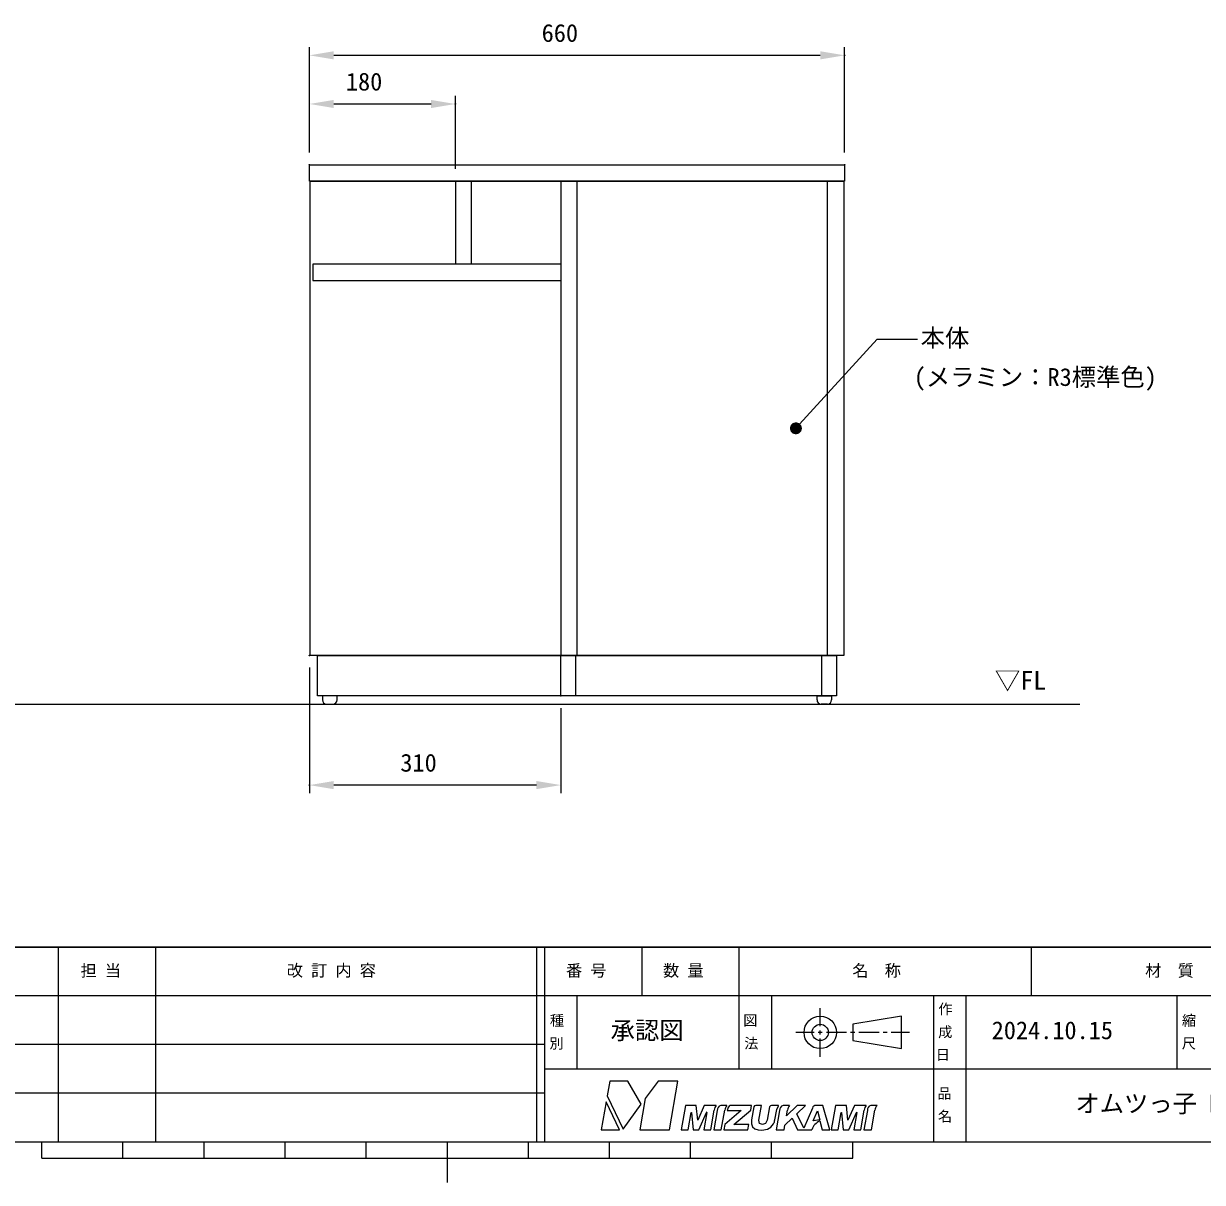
# Model space of a CAD drawing. Units: millimetres, scale not verified. Extents: x -203 to 203, y -143 to 143.
# Drawn here: x -52.3 to 93.1, y -143 to -0.1 of the extents above; entities that cross this region are included whole.
import ezdxf
from ezdxf.enums import TextEntityAlignment as Align

# ---------------------------------------------------------------- set-up
doc = ezdxf.new("R2010")
doc.units = ezdxf.units.MM
doc.header["$LTSCALE"] = 0.25
doc.header["$PDMODE"] = 32
doc.header["$PDSIZE"] = 0.05
for name, color, linetype, lineweight in [('0-1_図面_FORMAT$03_TEXT', 7, 'Continuous', 18), ('0-2_図面_FORMAT$02_LOGO$01_MZ_LO', 7, 'Continuous', 18), ('0-4_図面_FORMAT$01_WAKU$OUT_LINE', 6, 'Continuous', 18), ('0-5_図面_FORMAT$01_WAKU$SUB_LINE', 7, 'Continuous', 18), ('0-6_DIMENSION_LINES$02_DIMENSI', 7, 'Continuous', 25), ('0-7_DIMENSION_LINES$05_HIDE_LI', 7, 'Continuous', 25), ('0-A_DIMENSION_LINES$03_LINES', 7, 'Continuous', 18), ('0-B_WAKU_INVISIBLE', 7, 'Continuous', 18)]:
    doc.layers.add(name, color=color, linetype=linetype, lineweight=lineweight)
doc.layers.add('0-8_DEFPOINTS', color=7, linetype='Continuous')
doc.styles.add('ＭＳ ゴシック', font='')
doc.styles.get('ＭＳ ゴシック').set_extended_font_data('MS Gothic')

# ---------------------------------------------------------------- blocks, each defined once
blk = doc.blocks.new('X25')
at = {"layer": '0-1_図面_FORMAT$03_TEXT', "style": 'ＭＳ ゴシック'}
for s, p in [('縮', (300.6019, 24.4428)), ('尺', (300.5844, 21.6315))]:
    blk.add_text(s, height=1.283, dxfattribs=at).set_placement(p, align=Align.BOTTOM_LEFT)
blk = doc.blocks.new('X26')
at = {"layer": '0-1_図面_FORMAT$03_TEXT', "style": 'ＭＳ ゴシック'}
for s, p in [('品', (270.4427, 15.4428)), ('名', (270.5144, 12.6315))]:
    blk.add_text(s, height=1.283, dxfattribs=at).set_placement(p, align=Align.BOTTOM_LEFT)
blk = doc.blocks.new('X27')
at = {"layer": '0-1_図面_FORMAT$03_TEXT', "style": 'ＭＳ ゴシック'}
for s, p in [('種', (222.6528, 24.4428)), ('別', (222.6003, 21.6315))]:
    blk.add_text(s, height=1.283, dxfattribs=at).set_placement(p, align=Align.BOTTOM_LEFT)
blk = doc.blocks.new('X28')
at = {"layer": '0-1_図面_FORMAT$03_TEXT', "style": 'ＭＳ ゴシック'}
for s, p in [('図', (246.5023, 24.4428)), ('法', (246.6178, 21.6315))]:
    blk.add_text(s, height=1.283, dxfattribs=at).set_placement(p, align=Align.BOTTOM_LEFT)
blk = doc.blocks.new('X29')
at = {"layer": '0-1_図面_FORMAT$03_TEXT', "style": 'ＭＳ ゴシック'}
for s, p in [('作', (270.5669, 25.8484)), ('成', (270.5494, 23.0372)), ('日', (270.2379, 20.2259))]:
    blk.add_text(s, height=1.283, dxfattribs=at).set_placement(p, align=Align.BOTTOM_LEFT)
blk = doc.blocks.new('グループ-1')
at = {"layer": '0-6_DIMENSION_LINES$02_DIMENSI', "style": 'ＭＳ ゴシック'}
for s, p in [('本体', (583.884, -406.134)), ('(メラミン：R3標準色)', (575.316, -454.326))]:
    blk.add_text(s, height=21.99, dxfattribs=at).set_placement(p, align=Align.BOTTOM_LEFT)
blk = doc.blocks.new('U30')
at = {"layer": '0-6_DIMENSION_LINES$02_DIMENSI', "color": 1}
for points in [[(252.3505, 98.125), (252.25, 98.5), (252.3505, 98.875)], [(252.625, 97.8505), (252.3505, 98.875), (252.625, 99.1495)], [(252.3505, 98.125), (252.3505, 98.875), (252.625, 97.8505)], [(253, 97.75), (252.625, 99.1495), (253, 99.25)], [(252.625, 97.8505), (252.625, 99.1495), (253, 97.75)], [(253, 97.75), (253, 99.25), (253.375, 97.8505)], [(253.375, 97.8505), (253, 99.25), (253.375, 99.1495)], [(253.375, 97.8505), (253.375, 99.1495), (253.6495, 98.125)], [(253.6495, 98.125), (253.375, 99.1495), (253.6495, 98.875)], [(253.6495, 98.125), (253.6495, 98.875), (253.75, 98.5)]]:
    blk.add_solid(points, dxfattribs=at)
blk = doc.blocks.new('D2')
at = {"layer": '0-6_DIMENSION_LINES$02_DIMENSI'}
for p, q in [((193, 69), (193, 53.5)), ((224, 64), (224, 53.5)), ((221.0002, 54.5), (195.9998, 54.5))]:
    blk.add_line(p, q, dxfattribs=at)
for points in [[(195.9998, 55), (195.9998, 54), (193, 54.5)], [(221.0002, 54), (221.0002, 55), (224, 54.5)]]:
    blk.add_solid(points, dxfattribs=at)
at = {"layer": '0-8_DEFPOINTS'}
for p in [(193, 70.5), (224, 65.5), (193, 54.5)]:
    blk.add_point(p, dxfattribs=at)
at = {"layer": '0-6_DIMENSION_LINES$02_DIMENSI', "style": 'ＭＳ ゴシック'}
blk.add_text('310', height=2.199, dxfattribs=at).set_placement((204.2143, 55.5), align=Align.BOTTOM_LEFT)
blk = doc.blocks.new('D3')
at = {"layer": '0-6_DIMENSION_LINES$02_DIMENSI'}
for p, q in [((193, 132.5), (193, 145.5)), ((259, 132.5), (259, 145.5)), ((195.9998, 144.5), (256.0002, 144.5))]:
    blk.add_line(p, q, dxfattribs=at)
for points in [[(195.9998, 145), (195.9998, 144), (193, 144.5)], [(256.0002, 144), (256.0002, 145), (259, 144.5)]]:
    blk.add_solid(points, dxfattribs=at)
at = {"layer": '0-8_DEFPOINTS'}
for p in [(259, 144.5), (193, 131), (259, 131)]:
    blk.add_point(p, dxfattribs=at)
at = {"layer": '0-6_DIMENSION_LINES$02_DIMENSI', "style": 'ＭＳ ゴシック'}
blk.add_text('660', height=2.199, dxfattribs=at).set_placement((221.6429, 145.5), align=Align.BOTTOM_LEFT)
blk = doc.blocks.new('D4')
at = {"layer": '0-6_DIMENSION_LINES$02_DIMENSI'}
for p, q in [((193, 132.5), (193, 139.5)), ((195.9998, 138.5), (208.0002, 138.5)), ((211, 130.5), (211, 139.5))]:
    blk.add_line(p, q, dxfattribs=at)
for points in [[(195.9998, 139), (195.9998, 138), (193, 138.5)], [(208.0002, 138), (208.0002, 139), (211, 138.5)]]:
    blk.add_solid(points, dxfattribs=at)
at = {"layer": '0-8_DEFPOINTS'}
for p in [(211, 138.5), (193, 131), (211, 129)]:
    blk.add_point(p, dxfattribs=at)
at = {"layer": '0-6_DIMENSION_LINES$02_DIMENSI', "style": 'ＭＳ ゴシック'}
blk.add_text('180', height=2.199, dxfattribs=at).set_placement((197.5, 139.5), align=Align.BOTTOM_LEFT)

msp = doc.modelspace()

# ---------------------------------------------------------------- linework, layer by layer
at = {"layer": '0-1_図面_FORMAT$03_TEXT'}
for p, q in [((46, -123.75), (46, -121.5)), ((56, -122.5), (50, -123.5)), ((50, -123.5), (50, -125.5)), ((56, -126.5), (56, -122.5)), ((45.25, -124.5), (43, -124.5)), ((46.25, -124.5), (45.75, -124.5)), ((46, -124.75), (46, -124.25)), ((49.25, -124.5), (46.75, -124.5)), ((50.25, -124.5), (49.75, -124.5)), ((53.25, -124.5), (50.75, -124.5)), ((54.25, -124.5), (53.75, -124.5)), ((57, -124.5), (54.75, -124.5)), ((46, -127.5), (46, -125.25)), ((50, -125.5), (56, -126.5))]:
    msp.add_line(p, q, dxfattribs=at)
for radius in [2, 1]:
    msp.add_circle((46, -124.5), radius, dxfattribs=at)
at = {"layer": '0-2_図面_FORMAT$02_LOGO$01_MZ_LO'}
for p, q in [((20.052, -130.5), (19.7334, -132.3069)), ((22.2811, -130.5), (20.052, -130.5)), ((23.9185, -133.3532), (22.2811, -130.5)), ((26.0068, -130.5), (24.423, -132.6639)), ((28.4519, -130.5), (26.0068, -130.5)), ((27.394, -136.5), (28.4519, -130.5)), ((19.5978, -133.0758), (18.994, -136.5)), ((21.2213, -136.5), (19.5978, -133.0758)), ((19.7334, -132.3069), (21.6797, -136.412)), ((21.6797, -136.412), (23.9185, -133.3532)), ((24.423, -132.6639), (23.7466, -136.5)), ((29.3797, -133.5001), (28.8508, -136.5)), ((30.7128, -133.5001), (29.3797, -133.5001)), ((30.8813, -135.3254), (30.7128, -133.5001)), ((31.6973, -133.5001), (30.8813, -135.3254)), ((33.1564, -133.5001), (31.6973, -133.5001)), ((33.1643, -133.5221), (33.1564, -133.5001)), ((34.4785, -133.5001), (33.7311, -133.5001)), ((34.4907, -133.528), (34.4785, -133.5001)), ((37.5368, -133.5001), (35.0653, -133.5001)), ((37.4305, -134.0987), (37.5368, -133.5001)), ((37.8062, -133.6918), (37.5241, -135.2886)), ((38.7636, -133.5001), (38.0482, -133.5001)), ((38.4414, -135.331), (38.7636, -133.5001)), ((39.7553, -133.6956), (39.4664, -135.331)), ((40.7137, -133.5065), (40.0021, -133.5001)), ((40.6262, -134.0012), (40.8635, -133.5423)), ((40.8489, -133.5001), (40.7137, -133.5065)), ((40.8635, -133.5423), (40.8489, -133.5001)), ((42.2092, -133.5001), (41.4125, -133.5001)), ((43.1434, -133.5001), (41.8365, -134.8052)), ((42.2217, -133.528), (42.2092, -133.5001)), ((43.107, -134.5303), (44.1923, -133.5001)), ((44.1923, -133.5001), (43.1434, -133.5001)), ((46.3372, -133.5001), (45.4679, -133.5001)), ((47.188, -136.5), (46.3372, -133.5001)), ((47.8896, -133.5001), (47.3606, -136.5)), ((49.2227, -133.5001), (47.8896, -133.5001)), ((49.3912, -135.3254), (49.2227, -133.5001)), ((50.2071, -133.5001), (49.3912, -135.3254)), ((51.6663, -133.5001), (50.2071, -133.5001)), ((51.6741, -133.5221), (51.6663, -133.5001)), ((52.9883, -133.5001), (52.241, -133.5001)), ((53.0005, -133.528), (52.9883, -133.5001)), ((29.7077, -136.5), (30.085, -134.3718)), ((30.085, -134.3718), (30.1212, -134.3718)), ((30.1212, -134.3718), (30.3134, -136.5)), ((31.0307, -136.5), (31.9772, -134.3718)), ((32.0194, -134.3718), (31.6421, -136.5)), ((32.493, -136.5), (32.9191, -134.0808)), ((33.2994, -134.1367), (32.8831, -136.5)), ((33.7988, -136.5), (34.2223, -134.0946)), ((36.248, -134.138), (34.2351, -135.8723)), ((34.5924, -133.8998), (34.52, -134.1359)), ((34.52, -134.1359), (36.248, -134.138)), ((35.3578, -135.8512), (37.4305, -134.0987)), ((40.3988, -135.2886), (40.6262, -134.0012)), ((40.9871, -134.1367), (40.5715, -136.5)), ((41.6443, -135.9188), (42.5284, -135.0795)), ((41.8365, -134.8052), (41.959, -134.0946)), ((42.5284, -135.0795), (43.1843, -136.5)), ((43.9945, -136.289), (43.107, -134.5303)), ((45.0487, -133.8322), (43.9945, -136.289)), ((45.1097, -135.4167), (45.6797, -134.1656)), ((45.6797, -134.1656), (45.9339, -135.2805)), ((48.2176, -136.5), (48.5948, -134.3718)), ((48.5948, -134.3718), (48.631, -134.3718)), ((48.631, -134.3718), (48.8233, -136.5)), ((49.5406, -136.5), (50.4871, -134.3718)), ((50.5292, -134.3718), (50.152, -136.5)), ((51.0029, -136.5), (51.429, -134.0808)), ((51.8093, -134.1367), (51.3929, -136.5)), ((52.3087, -136.5), (52.7322, -134.0946)), ((18.994, -136.5), (21.2213, -136.5)), ((23.7466, -136.5), (27.394, -136.5)), ((28.8508, -136.5), (29.7077, -136.5)), ((30.3134, -136.5), (31.0307, -136.5)), ((31.6421, -136.5), (32.493, -136.5)), ((32.8831, -136.5), (33.7988, -136.5)), ((34.2351, -135.8723), (34.125, -136.5)), ((34.125, -136.5), (37.0697, -136.5)), ((37.1838, -135.8537), (35.3578, -135.8512)), ((37.0697, -136.5), (37.1838, -135.8537)), ((37.5241, -135.2886), (37.5207, -135.7942)), ((37.5207, -135.7942), (37.6572, -136.1388)), ((37.6572, -136.1388), (37.9298, -136.3967)), ((37.9298, -136.3967), (38.3411, -136.5181)), ((38.3411, -136.5181), (38.8134, -136.5486)), ((38.5099, -135.7132), (38.4414, -135.331)), ((38.8631, -135.8509), (38.5099, -135.7132)), ((38.8134, -136.5486), (39.4797, -136.4487)), ((39.2624, -135.7153), (38.8631, -135.8509)), ((39.4664, -135.331), (39.2624, -135.7153)), ((39.4797, -136.4487), (39.8948, -136.201)), ((39.8948, -136.201), (40.2275, -135.7892)), ((40.2333, -135.7779), (40.2903, -135.6677)), ((40.5715, -136.5), (41.5368, -136.5)), ((41.5368, -136.5), (41.5384, -136.5)), ((41.5384, -136.5), (41.5439, -136.5)), ((41.5439, -136.5), (41.6443, -135.9188)), ((43.1843, -136.5), (44.9459, -136.5)), ((45.9339, -135.2805), (45.1097, -135.4167)), ((45.9654, -135.4039), (46.2447, -136.5)), ((46.2447, -136.5), (47.188, -136.5)), ((47.3606, -136.5), (48.2176, -136.5)), ((48.8233, -136.5), (49.5406, -136.5)), ((50.152, -136.5), (51.0029, -136.5)), ((51.3929, -136.5), (52.3087, -136.5))]:
    msp.add_line(p, q, dxfattribs=at)
msp.add_lwpolyline([(40.3739, -135.4237), (40.3965, -135.3012), (40.3965, -135.3012)], dxfattribs=at)
for centre, radius, start, end in [((33.7742, -134.1229), 0.8561, 135.436, 177.18162), ((33.898, -134.0779), 0.6015, 106.10853, 185.61083), ((35.2047, -134.2131), 0.9895, 136.18472, 173.12017), ((35.0741, -133.9901), 0.4901, 91.03463, 169.38909), ((38.0431, -133.7422), 0.2422, 88.80192, 167.99496), ((39.9968, -133.7469), 0.2469, 88.77298, 167.99431), ((41.5809, -134.073), 0.5972, 106.38228, 186.12371), ((42.933, -134.202), 0.9799, 136.54508, 173.70767), ((45.4594, -133.9198), 0.4199, 88.83548, 167.9571), ((52.2841, -134.1229), 0.8561, 135.436, 177.18162), ((52.4079, -134.0779), 0.6015, 106.10853, 185.61083), ((53.7145, -134.2131), 0.9895, 136.18472, 173.12017), ((31.9983, -134.363), 0.0228, 337.38667, 202.61333), ((50.5082, -134.363), 0.0228, 337.38667, 202.61333), ((38.9196, -135.0984), 1.4791, 332.15939, 332.65034), ((39.5102, -135.2642), 0.8783, 332.65034, 349.54143), ((38.5515, -134.9606), 1.8762, 349.54143, 349.93236), ((46.8386, -137.2383), 2.0316, 115.4544, 158.69079)]:
    msp.add_arc(centre, radius, start, end, dxfattribs=at)
at = {"layer": '0-4_図面_FORMAT$01_WAKU$OUT_LINE'}
for p, q in [((198, -114), (-198, -114)), ((11, -114), (11, -138)), ((12, -114), (12, -138)), ((198, -120), (-78, -120)), ((-50, -140), (-50, -138)), ((-40, -140), (-40, -138)), ((-30, -140), (-30, -138)), ((-20, -140), (-20, -138)), ((-10, -140), (-10, -138)), ((0, -138), (0, -143)), ((10, -140), (10, -138)), ((20, -140), (20, -138)), ((30, -140), (30, -138)), ((40, -140), (40, -138)), ((50, -140), (50, -138)), ((-50, -140), (50, -140))]:
    msp.add_line(p, q, dxfattribs=at)
msp.add_lwpolyline([(-198, -138), (198, -138), (198, 138), (-198, 138)], close=True, dxfattribs=at)
at = {"layer": '0-5_図面_FORMAT$01_WAKU$SUB_LINE'}
for p, q in [((-48, -114), (-48, -138)), ((-36, -114), (-36, -138)), ((24, -114), (24, -120)), ((36, -129), (36, -114)), ((72, -114), (72, -120)), ((16, -129), (16, -120)), ((40, -120), (40, -129)), ((60, -138), (60, -120)), ((64, -138), (64, -120)), ((90, -129), (90, -120)), ((12, -126), (-78, -126)), ((12, -129), (144, -129)), ((12, -132), (-78, -132))]:
    msp.add_line(p, q, dxfattribs=at)
at = {"layer": '0-6_DIMENSION_LINES$02_DIMENSI', "color": 1, "lineweight": 18}
for p, q in [((43, -50), (53, -39)), ((53, -39), (58, -39))]:
    msp.add_line(p, q, dxfattribs=at)
at = {"layer": '0-7_DIMENSION_LINES$05_HIDE_LI'}
for p, q in [((1, -19.5), (1, -29.75)), ((3, -29.75), (3, -19.5)), ((14, -19.5), (14, -78)), ((16, -78), (16, -19.5)), ((46.9, -78), (46.9, -19.5)), ((-16.6, -29.75), (-16.6, -31.75)), ((14, -29.75), (-16.6, -29.75)), ((-16.6, -31.75), (14, -31.75)), ((14, -83), (14, -78)), ((15.8, -78), (15.8, -83)), ((46.2, -83), (46.2, -78))]:
    msp.add_line(p, q, dxfattribs=at)
at = {"layer": '0-A_DIMENSION_LINES$03_LINES'}
for p, q in [((-17, -19.5), (-17, -17.5)), ((-17, -17.5), (49, -17.5)), ((49, -17.5), (49, -19.5)), ((49, -19.5), (-17, -19.5)), ((-16.9, -78), (-16.9, -19.5)), ((-16.9, -19.5), (48.9, -19.5)), ((48.9, -19.5), (48.9, -78)), ((48.9, -78), (-16.9, -78)), ((-16, -83), (-16, -78)), ((-16, -78), (48, -78)), ((48, -78), (48, -83)), ((-122, -84), (78, -84)), ((48, -83), (-16, -83)), ((-15.4, -83), (-15.4, -83.5)), ((-13.6, -83), (-15.4, -83)), ((-14.9, -84), (-14.1, -84)), ((-13.6, -83.5), (-13.6, -83)), ((45.6, -83.5), (45.6, -83)), ((45.6, -83), (47.4, -83)), ((46.9, -84), (46.1, -84)), ((47.4, -83), (47.4, -83.5))]:
    msp.add_line(p, q, dxfattribs=at)
for centre, start, end in [((-14.9, -83.5), 180, 270), ((-14.1, -83.5), 270, 0), ((46.1, -83.5), 180, 270), ((46.9, -83.5), 270, 0)]:
    msp.add_arc(centre, 0.5, start, end, dxfattribs=at)
at = {"layer": '0-B_WAKU_INVISIBLE'}
for p, q in [((-198, -114), (198, -114)), ((-198, -138), (198, -138))]:
    msp.add_line(p, q, dxfattribs=at)

# ---------------------------------------------------------------- block references
at = {"layer": '0-1_図面_FORMAT$03_TEXT'}
for name in ['X29', 'X27', 'X28', 'X25', 'X26']:
    msp.add_blockref(name, (-210, -148.5), dxfattribs=at)
at = {"layer": '0-6_DIMENSION_LINES$02_DIMENSI'}
for name in ['D3', 'D4', 'U30', 'D2']:
    msp.add_blockref(name, (-210, -148.5), dxfattribs=at)
at = {"layer": '0-6_DIMENSION_LINES$02_DIMENSI', "xscale": 0.1, "yscale": 0.1}
msp.add_blockref('グループ-1', (0, 0), dxfattribs=at)

# ---------------------------------------------------------------- texts
at = {"layer": '0-1_図面_FORMAT$03_TEXT', "style": 'ＭＳ ゴシック'}
for s, height, p in [('担 当', 1.466, (-45.2234, -118.0466)), ('改 訂 内 容', 1.466, (-19.7895, -118.0306)), ('番 号', 1.466, (14.6352, -118.0466)), ('数 量', 1.466, (26.6152, -118.0466)), ('名\u3000称', 1.466, (49.9497, -118.0466)), ('材\u3000質', 1.466, (86.077, -118.0466)), ('承認図', 2.199, (20.1446, -126.0023)), ('2024.10.15', 2.199, (67.1432, -125.9936)), ('オムツっ子 R3用靴箱付き脇台', 2.199, (77.4611, -135.0198))]:
    msp.add_text(s, height=height, dxfattribs=at).set_placement(p, align=Align.BOTTOM_LEFT)
at = {"layer": '0-6_DIMENSION_LINES$02_DIMENSI', "style": 'ＭＳ ゴシック'}
msp.add_text('▽FL', height=2.328, dxfattribs=at).set_placement((67.5135, -82.9446), align=Align.BOTTOM_LEFT)

doc.saveas('drawing.dxf')
